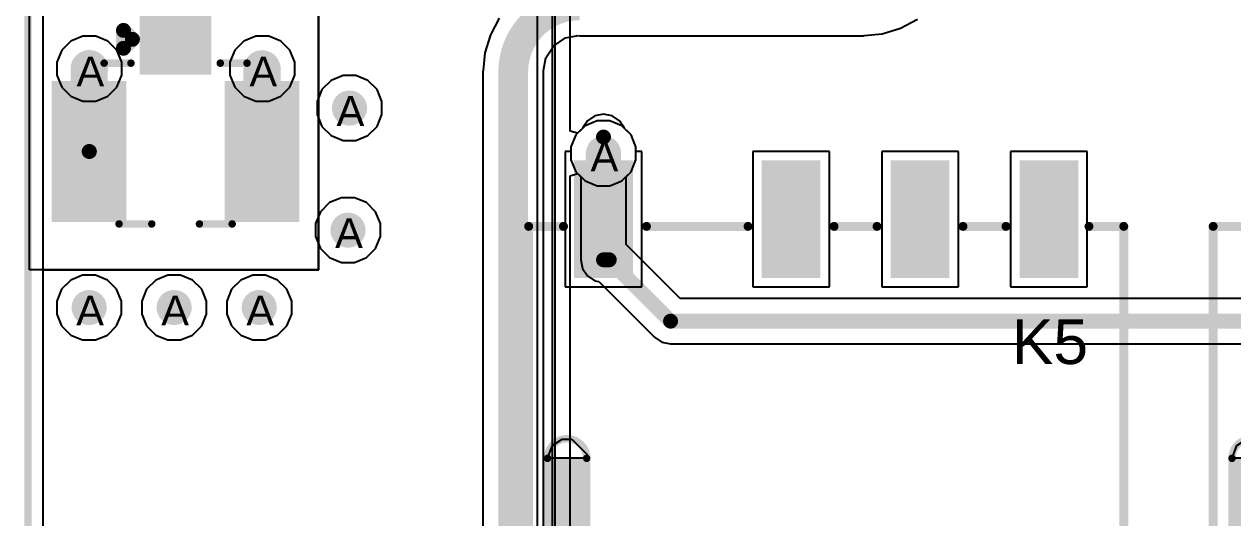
# Model space of a CAD drawing. Header units: inches. Extents: x 0 to 5271, y 0 to 5417.
# Drawn here: x -0.06 to 20.56, y 14.29 to 22.72 of the extents above; entities that cross this region are included whole.
import ezdxf

# ---------------------------------------------------------------- set-up
doc = ezdxf.new("R2010")
doc.units = ezdxf.units.IN
for name, color, linetype in [('Board_Outline', 216, 'Continuous'), ('Bottom Layer', 5, 'Continuous'), ('Drill Drawing', 1, 'Continuous'), ('L2_GND1', 16, 'Continuous'), ('L3_SIG1', 76, 'Continuous'), ('L4_PWR', 90, 'Continuous'), ('L5_GND2', 156, 'Continuous'), ('L6_SIG2', 130, 'Continuous'), ('L7_GND3', 216, 'Continuous'), ('Top Layer', 1, 'Continuous'), ('Top Overlay', 2, 'Continuous'), ('Top Paste', 8, 'Continuous'), ('Top Solder', 216, 'Continuous'), ('Via Holes', 16, 'Continuous')]:
    doc.layers.add(name, color=color, linetype=linetype)
doc.styles.add('Arial', font='', dxfattribs={"height": 0.2})
doc.styles.get('Arial').set_extended_font_data('Arial')

# ---------------------------------------------------------------- blocks, each defined once
blk = doc.blocks.new('U_FL_R_SMT_1_80___34')
at = {"layer": 'Top Layer'}
for points in [[(-2.01, 2.074), (-0.94, 2.074), (-0.94, -0.126), (-2.01, -0.126)], [(0.94, 2.074), (2.01, 2.074), (2.01, -0.126), (0.94, -0.126)], [(-0.51, -0.439), (0.51, -0.439), (0.51, -1.509), (-0.51, -1.509)]]:
    blk.add_hatch(color=1, dxfattribs=at).paths.add_polyline_path(points)
at = {"layer": 'Top Paste'}
for points in [[(-2.01, 2.074), (-0.94, 2.074), (-0.94, -0.126), (-2.01, -0.126)], [(0.94, 2.074), (2.01, 2.074), (2.01, -0.126), (0.94, -0.126)], [(-0.51, -0.439), (0.51, -0.439), (0.51, -1.509), (-0.51, -1.509)]]:
    blk.add_hatch(color=8, dxfattribs=at).paths.add_polyline_path(points)
at = {"layer": 'Top Solder'}
for points in [[(-2.112, 2.176), (-0.838, 2.176), (-0.838, -0.227), (-2.112, -0.227)], [(0.838, 2.176), (2.112, 2.176), (2.112, -0.227), (0.838, -0.227)], [(-0.612, -0.338), (0.612, -0.338), (0.612, -1.611), (-0.612, -1.611)]]:
    blk.add_hatch(color=216, dxfattribs=at).paths.add_polyline_path(points)
at = {"layer": 'Top Overlay'}
for points in [[(-0.406, 2.21, 0.127, 0.127, 0), (-0.965, 2.21, 0.127, 0.127, 0)], [(0.965, 2.21, 0.127, 0.127, 0), (0.406, 2.21, 0.127, 0.127, 0)], [(-0.762, -0.533, 0.127, 0.127, 0), (-1.219, -0.533, 0.127, 0.127, 0)], [(1.219, -0.533, 0.127, 0.127, 0), (0.762, -0.533, 0.127, 0.127, 0)], [(0.889, -0.787, 0.254, 0.254, 0), (0.737, -0.94, 0.254, 0.254, 0)], [(0.889, -1.092, 0.254, 0.254, 0), (0.737, -0.94, 0.254, 0.254, 0)], [(0.889, -0.787, 0.254, 0.254, 0), (0.889, -1.092, 0.254, 0.254, 0)]]:
    blk.add_lwpolyline(points, format="xyseb", dxfattribs=at)
for points in [[(-0.997, 2.21, 0.0635, 0.0635, 1), (-0.933, 2.21, 0.0635, 0.0635, 1)], [(-0.438, 2.21, 0.0635, 0.0635, 1), (-0.375, 2.21, 0.0635, 0.0635, 1)], [(0.375, 2.21, 0.0635, 0.0635, 1), (0.438, 2.21, 0.0635, 0.0635, 1)], [(0.933, 2.21, 0.0635, 0.0635, 1), (0.997, 2.21, 0.0635, 0.0635, 1)], [(-1.251, -0.533, 0.0635, 0.0635, 1), (-1.187, -0.533, 0.0635, 0.0635, 1)], [(-0.794, -0.533, 0.0635, 0.0635, 1), (-0.73, -0.533, 0.0635, 0.0635, 1)], [(0.73, -0.533, 0.0635, 0.0635, 1), (0.794, -0.533, 0.0635, 0.0635, 1)], [(1.187, -0.533, 0.0635, 0.0635, 1), (1.251, -0.533, 0.0635, 0.0635, 1)], [(0.673, -0.94, 0.127, 0.127, 1), (0.8, -0.94, 0.127, 0.127, 1)], [(0.673, -0.94, 0.127, 0.127, 1), (0.8, -0.94, 0.127, 0.127, 1)], [(0.826, -0.787, 0.127, 0.127, 1), (0.953, -0.787, 0.127, 0.127, 1)], [(0.826, -0.787, 0.127, 0.127, 1), (0.953, -0.787, 0.127, 0.127, 1)], [(0.826, -1.092, 0.127, 0.127, 1), (0.953, -1.092, 0.127, 0.127, 1)], [(0.826, -1.092, 0.127, 0.127, 1), (0.953, -1.092, 0.127, 0.127, 1)]]:
    blk.add_lwpolyline(points, format="xyseb", close=True, dxfattribs=at)
blk = doc.blocks.new('G6K_2F_Y_TR_DC5_516')
at = {"layer": 'Top Layer'}
for points in [[(-4.4, 4.2), (-2.6, 4.2), (-2.6, 3.4), (-4.4, 3.4)], [(2.6, 4.2), (4.4, 4.2), (4.4, 3.4), (2.6, 3.4)], [(-4.4, 1), (-2.6, 1), (-2.6, 0.2), (-4.4, 0.2)], [(4.4, 0.2), (2.6, 0.2), (2.6, 1), (4.4, 1)], [(-4.4, -1.2), (-2.6, -1.2), (-2.6, -2), (-4.4, -2)], [(4.4, -2), (2.6, -2), (2.6, -1.2), (4.4, -1.2)], [(-4.4, -3.4), (-2.6, -3.4), (-2.6, -4.2), (-4.4, -4.2)], [(4.4, -4.2), (2.6, -4.2), (2.6, -3.4), (4.4, -3.4)]]:
    blk.add_hatch(color=1, dxfattribs=at).paths.add_polyline_path(points)
at = {"layer": 'Top Overlay'}
blk.add_hatch(color=2, dxfattribs=at).paths.add_polyline_path([(-1.905, 4.085), (-0.58, 4.085), (-0.58, 4.753), (-1.905, 4.753)])
at = {"layer": 'Top Paste'}
for points in [[(-4.4, 4.2), (-2.6, 4.2), (-2.6, 3.4), (-4.4, 3.4)], [(2.6, 4.2), (4.4, 4.2), (4.4, 3.4), (2.6, 3.4)], [(-4.4, 1), (-2.6, 1), (-2.6, 0.2), (-4.4, 0.2)], [(4.4, 0.2), (2.6, 0.2), (2.6, 1), (4.4, 1)], [(-4.4, -1.2), (-2.6, -1.2), (-2.6, -2), (-4.4, -2)], [(4.4, -2), (2.6, -2), (2.6, -1.2), (4.4, -1.2)], [(-4.4, -3.4), (-2.6, -3.4), (-2.6, -4.2), (-4.4, -4.2)], [(4.4, -4.2), (2.6, -4.2), (2.6, -3.4), (4.4, -3.4)]]:
    blk.add_hatch(color=8, dxfattribs=at).paths.add_polyline_path(points)
at = {"layer": 'Top Solder'}
for points in [[(-4.502, 4.302), (-2.498, 4.302), (-2.498, 3.298), (-4.502, 3.298)], [(2.498, 4.302), (4.502, 4.302), (4.502, 3.298), (2.498, 3.298)], [(-4.502, 1.102), (-2.498, 1.102), (-2.498, 0.098), (-4.502, 0.098)], [(4.502, 0.098), (2.498, 0.098), (2.498, 1.102), (4.502, 1.102)], [(-4.502, -1.098), (-2.498, -1.098), (-2.498, -2.102), (-4.502, -2.102)], [(4.502, -2.102), (2.498, -2.102), (2.498, -1.098), (4.502, -1.098)], [(-4.502, -3.298), (-2.498, -3.298), (-2.498, -4.302), (-4.502, -4.302)], [(4.502, -4.302), (2.498, -4.302), (2.498, -3.298), (4.502, -3.298)]]:
    blk.add_hatch(color=216, dxfattribs=at).paths.add_polyline_path(points)
at = {"layer": 'Top Overlay'}
for p, q in [((-1.905, 4.754), (-2.125, 4.671)), ((-1.905, 4.086), (-1.905, 4.754)), ((-0.58, 4.086), (-0.58, 4.754)), ((-0.58, 4.754), (-0.361, 4.671)), ((-2.125, 4.671), (-2.23, 4.507)), ((-0.361, 4.671), (-0.255, 4.507)), ((-2.23, 4.507), (-2.23, 4.342)), ((-2.23, 4.342), (-1.973, 4.086)), ((-0.255, 4.342), (-0.512, 4.086)), ((-0.255, 4.507), (-0.255, 4.342)), ((-1.973, 4.086), (-1.905, 4.086)), ((-0.512, 4.086), (-0.58, 4.086))]:
    blk.add_line(p, q, dxfattribs=at)
for points in [[(-3.377, 5.076, 0.152, 0.152, 0), (3.377, 5.076, 0.152, 0.152, 0)], [(-3.377, 5.076, 0.152, 0.152, 0), (-3.377, 4.482, 0.152, 0.152, 0)], [(3.377, 5.076, 0.152, 0.152, 0), (3.377, 4.482, 0.152, 0.152, 0)], [(-1.905, 4.086, 0.127, 0.127, -1), (-1.905, 4.754, 0.127, 0.127, 0)], [(-1.905, 4.754, 0.127, 0.127, 0), (-0.58, 4.754, 0.127, 0.127, 0)], [(-0.58, 4.754, 0.127, 0.127, -1), (-0.58, 4.086, 0.127, 0.127, 0)], [(-4.821, 3.952, 0.4, 0.4, 0), (-4.821, 3.698, 0.4, 0.4, 0)], [(-4.821, 3.952, 0.4, 0.4, 0), (-4.694, 3.825, 0.4, 0.4, 0)], [(-1.905, 4.086, 0.127, 0.127, 0), (-0.58, 4.086, 0.127, 0.127, 0)], [(-4.694, 3.825, 0.4, 0.4, 0), (-4.821, 3.698, 0.4, 0.4, 0)], [(-3.377, 3.067, 0.152, 0.152, 0), (-3.377, 1.333, 0.152, 0.152, 0)], [(3.377, 3.067, 0.152, 0.152, 0), (3.377, 1.333, 0.152, 0.152, 0)], [(-3.377, -0.133, 0.152, 0.152, 0), (-3.377, -0.867, 0.152, 0.152, 0)], [(3.377, -0.133, 0.152, 0.152, 0), (3.377, -0.867, 0.152, 0.152, 0)], [(-3.377, -2.333, 0.152, 0.152, 0), (-3.377, -3.067, 0.152, 0.152, 0)], [(3.377, -2.333, 0.152, 0.152, 0), (3.377, -3.067, 0.152, 0.152, 0)], [(-3.377, -4.482, 0.152, 0.152, 0), (-3.377, -5.076, 0.152, 0.152, 0)], [(3.377, -4.482, 0.152, 0.152, 0), (3.377, -5.076, 0.152, 0.152, 0)], [(-3.377, -5.076, 0.152, 0.152, 0), (3.377, -5.076, 0.152, 0.152, 0)]]:
    blk.add_lwpolyline(points, format="xyseb", dxfattribs=at)
for points in [[(-3.415, 5.076, 0.0762, 0.0762, 1), (-3.339, 5.076, 0.0762, 0.0762, 1)], [(-3.415, 5.076, 0.0762, 0.0762, 1), (-3.339, 5.076, 0.0762, 0.0762, 1)], [(3.339, 5.076, 0.0762, 0.0762, 1), (3.415, 5.076, 0.0762, 0.0762, 1)], [(3.339, 5.076, 0.0762, 0.0762, 1), (3.415, 5.076, 0.0762, 0.0762, 1)], [(-1.937, 4.754, 0.0635, 0.0635, 1), (-1.873, 4.754, 0.0635, 0.0635, 1)], [(-1.937, 4.754, 0.0635, 0.0635, 1), (-1.873, 4.754, 0.0635, 0.0635, 1)], [(-0.612, 4.754, 0.0635, 0.0635, 1), (-0.549, 4.754, 0.0635, 0.0635, 1)], [(-0.612, 4.754, 0.0635, 0.0635, 1), (-0.549, 4.754, 0.0635, 0.0635, 1)], [(-3.415, 4.482, 0.0762, 0.0762, 1), (-3.339, 4.482, 0.0762, 0.0762, 1)], [(3.339, 4.482, 0.0762, 0.0762, 1), (3.415, 4.482, 0.0762, 0.0762, 1)], [(-4.921, 3.952, 0.2, 0.2, 1), (-4.721, 3.952, 0.2, 0.2, 1)], [(-4.921, 3.952, 0.2, 0.2, 1), (-4.721, 3.952, 0.2, 0.2, 1)], [(-1.937, 4.086, 0.0635, 0.0635, 1), (-1.873, 4.086, 0.0635, 0.0635, 1)], [(-1.937, 4.086, 0.0635, 0.0635, 1), (-1.873, 4.086, 0.0635, 0.0635, 1)], [(-0.612, 4.086, 0.0635, 0.0635, 1), (-0.549, 4.086, 0.0635, 0.0635, 1)], [(-0.612, 4.086, 0.0635, 0.0635, 1), (-0.549, 4.086, 0.0635, 0.0635, 1)], [(-4.794, 3.825, 0.2, 0.2, 1), (-4.594, 3.825, 0.2, 0.2, 1)], [(-4.794, 3.825, 0.2, 0.2, 1), (-4.594, 3.825, 0.2, 0.2, 1)], [(-4.921, 3.698, 0.2, 0.2, 1), (-4.721, 3.698, 0.2, 0.2, 1)], [(-4.921, 3.698, 0.2, 0.2, 1), (-4.721, 3.698, 0.2, 0.2, 1)], [(-3.415, 3.067, 0.0762, 0.0762, 1), (-3.339, 3.067, 0.0762, 0.0762, 1)], [(3.339, 3.067, 0.0762, 0.0762, 1), (3.415, 3.067, 0.0762, 0.0762, 1)], [(-3.415, 1.333, 0.0762, 0.0762, 1), (-3.339, 1.333, 0.0762, 0.0762, 1)], [(3.339, 1.333, 0.0762, 0.0762, 1), (3.415, 1.333, 0.0762, 0.0762, 1)], [(-3.415, -0.133, 0.0762, 0.0762, 1), (-3.339, -0.133, 0.0762, 0.0762, 1)], [(3.339, -0.133, 0.0762, 0.0762, 1), (3.415, -0.133, 0.0762, 0.0762, 1)], [(-3.415, -0.867, 0.0762, 0.0762, 1), (-3.339, -0.867, 0.0762, 0.0762, 1)], [(3.339, -0.867, 0.0762, 0.0762, 1), (3.415, -0.867, 0.0762, 0.0762, 1)], [(-3.415, -2.333, 0.0762, 0.0762, 1), (-3.339, -2.333, 0.0762, 0.0762, 1)], [(3.339, -2.333, 0.0762, 0.0762, 1), (3.415, -2.333, 0.0762, 0.0762, 1)], [(-3.415, -3.067, 0.0762, 0.0762, 1), (-3.339, -3.067, 0.0762, 0.0762, 1)], [(3.339, -3.067, 0.0762, 0.0762, 1), (3.415, -3.067, 0.0762, 0.0762, 1)], [(-3.415, -4.482, 0.0762, 0.0762, 1), (-3.339, -4.482, 0.0762, 0.0762, 1)], [(3.339, -4.482, 0.0762, 0.0762, 1), (3.415, -4.482, 0.0762, 0.0762, 1)], [(-3.415, -5.076, 0.0762, 0.0762, 1), (-3.339, -5.076, 0.0762, 0.0762, 1)], [(-3.415, -5.076, 0.0762, 0.0762, 1), (-3.339, -5.076, 0.0762, 0.0762, 1)], [(3.339, -5.076, 0.0762, 0.0762, 1), (3.415, -5.076, 0.0762, 0.0762, 1)], [(3.339, -5.076, 0.0762, 0.0762, 1), (3.415, -5.076, 0.0762, 0.0762, 1)]]:
    blk.add_lwpolyline(points, format="xyseb", close=True, dxfattribs=at)
blk = doc.blocks.new('G6K_2F_Y_TR_DC5_517')
at = {"layer": 'Top Layer'}
for points in [[(-4.4, 4.2), (-2.6, 4.2), (-2.6, 3.4), (-4.4, 3.4)], [(2.6, 4.2), (4.4, 4.2), (4.4, 3.4), (2.6, 3.4)], [(-4.4, 1), (-2.6, 1), (-2.6, 0.2), (-4.4, 0.2)], [(4.4, 0.2), (2.6, 0.2), (2.6, 1), (4.4, 1)], [(-4.4, -1.2), (-2.6, -1.2), (-2.6, -2), (-4.4, -2)], [(4.4, -2), (2.6, -2), (2.6, -1.2), (4.4, -1.2)], [(-4.4, -3.4), (-2.6, -3.4), (-2.6, -4.2), (-4.4, -4.2)], [(4.4, -4.2), (2.6, -4.2), (2.6, -3.4), (4.4, -3.4)]]:
    blk.add_hatch(color=1, dxfattribs=at).paths.add_polyline_path(points)
at = {"layer": 'Top Overlay'}
blk.add_hatch(color=2, dxfattribs=at).paths.add_polyline_path([(-1.905, 4.085), (-0.58, 4.085), (-0.58, 4.753), (-1.905, 4.753)])
at = {"layer": 'Top Paste'}
for points in [[(-4.4, 4.2), (-2.6, 4.2), (-2.6, 3.4), (-4.4, 3.4)], [(2.6, 4.2), (4.4, 4.2), (4.4, 3.4), (2.6, 3.4)], [(-4.4, 1), (-2.6, 1), (-2.6, 0.2), (-4.4, 0.2)], [(4.4, 0.2), (2.6, 0.2), (2.6, 1), (4.4, 1)], [(-4.4, -1.2), (-2.6, -1.2), (-2.6, -2), (-4.4, -2)], [(4.4, -2), (2.6, -2), (2.6, -1.2), (4.4, -1.2)], [(-4.4, -3.4), (-2.6, -3.4), (-2.6, -4.2), (-4.4, -4.2)], [(4.4, -4.2), (2.6, -4.2), (2.6, -3.4), (4.4, -3.4)]]:
    blk.add_hatch(color=8, dxfattribs=at).paths.add_polyline_path(points)
at = {"layer": 'Top Solder'}
for points in [[(-4.502, 4.302), (-2.498, 4.302), (-2.498, 3.298), (-4.502, 3.298)], [(2.498, 4.302), (4.502, 4.302), (4.502, 3.298), (2.498, 3.298)], [(-4.502, 1.102), (-2.498, 1.102), (-2.498, 0.098), (-4.502, 0.098)], [(4.502, 0.098), (2.498, 0.098), (2.498, 1.102), (4.502, 1.102)], [(-4.502, -1.098), (-2.498, -1.098), (-2.498, -2.102), (-4.502, -2.102)], [(4.502, -2.102), (2.498, -2.102), (2.498, -1.098), (4.502, -1.098)], [(-4.502, -3.298), (-2.498, -3.298), (-2.498, -4.302), (-4.502, -4.302)], [(4.502, -4.302), (2.498, -4.302), (2.498, -3.298), (4.502, -3.298)]]:
    blk.add_hatch(color=216, dxfattribs=at).paths.add_polyline_path(points)
at = {"layer": 'Top Overlay'}
for p, q in [((-1.905, 4.754), (-2.125, 4.671)), ((-1.905, 4.086), (-1.905, 4.754)), ((-0.58, 4.086), (-0.58, 4.754)), ((-0.58, 4.754), (-0.361, 4.671)), ((-2.125, 4.671), (-2.23, 4.507)), ((-0.361, 4.671), (-0.255, 4.507)), ((-2.23, 4.507), (-2.23, 4.342)), ((-2.23, 4.342), (-1.973, 4.086)), ((-0.255, 4.342), (-0.512, 4.086)), ((-0.255, 4.507), (-0.255, 4.342)), ((-1.973, 4.086), (-1.905, 4.086)), ((-0.512, 4.086), (-0.58, 4.086))]:
    blk.add_line(p, q, dxfattribs=at)
for points in [[(-3.377, 5.076, 0.152, 0.152, 0), (3.377, 5.076, 0.152, 0.152, 0)], [(-3.377, 5.076, 0.152, 0.152, 0), (-3.377, 4.482, 0.152, 0.152, 0)], [(3.377, 5.076, 0.152, 0.152, 0), (3.377, 4.482, 0.152, 0.152, 0)], [(-1.905, 4.086, 0.127, 0.127, -1), (-1.905, 4.754, 0.127, 0.127, 0)], [(-1.905, 4.754, 0.127, 0.127, 0), (-0.58, 4.754, 0.127, 0.127, 0)], [(-0.58, 4.754, 0.127, 0.127, -1), (-0.58, 4.086, 0.127, 0.127, 0)], [(-4.821, 3.952, 0.4, 0.4, 0), (-4.821, 3.698, 0.4, 0.4, 0)], [(-4.821, 3.952, 0.4, 0.4, 0), (-4.694, 3.825, 0.4, 0.4, 0)], [(-1.905, 4.086, 0.127, 0.127, 0), (-0.58, 4.086, 0.127, 0.127, 0)], [(-4.694, 3.825, 0.4, 0.4, 0), (-4.821, 3.698, 0.4, 0.4, 0)], [(-3.377, 3.067, 0.152, 0.152, 0), (-3.377, 1.333, 0.152, 0.152, 0)], [(3.377, 3.067, 0.152, 0.152, 0), (3.377, 1.333, 0.152, 0.152, 0)], [(-3.377, -0.133, 0.152, 0.152, 0), (-3.377, -0.867, 0.152, 0.152, 0)], [(3.377, -0.133, 0.152, 0.152, 0), (3.377, -0.867, 0.152, 0.152, 0)], [(-3.377, -2.333, 0.152, 0.152, 0), (-3.377, -3.067, 0.152, 0.152, 0)], [(3.377, -2.333, 0.152, 0.152, 0), (3.377, -3.067, 0.152, 0.152, 0)], [(-3.377, -4.482, 0.152, 0.152, 0), (-3.377, -5.076, 0.152, 0.152, 0)], [(3.377, -4.482, 0.152, 0.152, 0), (3.377, -5.076, 0.152, 0.152, 0)], [(-3.377, -5.076, 0.152, 0.152, 0), (3.377, -5.076, 0.152, 0.152, 0)]]:
    blk.add_lwpolyline(points, format="xyseb", dxfattribs=at)
for points in [[(-3.415, 5.076, 0.0762, 0.0762, 1), (-3.339, 5.076, 0.0762, 0.0762, 1)], [(-3.415, 5.076, 0.0762, 0.0762, 1), (-3.339, 5.076, 0.0762, 0.0762, 1)], [(3.339, 5.076, 0.0762, 0.0762, 1), (3.415, 5.076, 0.0762, 0.0762, 1)], [(3.339, 5.076, 0.0762, 0.0762, 1), (3.415, 5.076, 0.0762, 0.0762, 1)], [(-1.937, 4.754, 0.0635, 0.0635, 1), (-1.873, 4.754, 0.0635, 0.0635, 1)], [(-1.937, 4.754, 0.0635, 0.0635, 1), (-1.873, 4.754, 0.0635, 0.0635, 1)], [(-0.612, 4.754, 0.0635, 0.0635, 1), (-0.549, 4.754, 0.0635, 0.0635, 1)], [(-0.612, 4.754, 0.0635, 0.0635, 1), (-0.549, 4.754, 0.0635, 0.0635, 1)], [(-3.415, 4.482, 0.0762, 0.0762, 1), (-3.339, 4.482, 0.0762, 0.0762, 1)], [(3.339, 4.482, 0.0762, 0.0762, 1), (3.415, 4.482, 0.0762, 0.0762, 1)], [(-4.921, 3.952, 0.2, 0.2, 1), (-4.721, 3.952, 0.2, 0.2, 1)], [(-4.921, 3.952, 0.2, 0.2, 1), (-4.721, 3.952, 0.2, 0.2, 1)], [(-1.937, 4.086, 0.0635, 0.0635, 1), (-1.873, 4.086, 0.0635, 0.0635, 1)], [(-1.937, 4.086, 0.0635, 0.0635, 1), (-1.873, 4.086, 0.0635, 0.0635, 1)], [(-0.612, 4.086, 0.0635, 0.0635, 1), (-0.549, 4.086, 0.0635, 0.0635, 1)], [(-0.612, 4.086, 0.0635, 0.0635, 1), (-0.549, 4.086, 0.0635, 0.0635, 1)], [(-4.794, 3.825, 0.2, 0.2, 1), (-4.594, 3.825, 0.2, 0.2, 1)], [(-4.794, 3.825, 0.2, 0.2, 1), (-4.594, 3.825, 0.2, 0.2, 1)], [(-4.921, 3.698, 0.2, 0.2, 1), (-4.721, 3.698, 0.2, 0.2, 1)], [(-4.921, 3.698, 0.2, 0.2, 1), (-4.721, 3.698, 0.2, 0.2, 1)], [(-3.415, 3.067, 0.0762, 0.0762, 1), (-3.339, 3.067, 0.0762, 0.0762, 1)], [(3.339, 3.067, 0.0762, 0.0762, 1), (3.415, 3.067, 0.0762, 0.0762, 1)], [(-3.415, 1.333, 0.0762, 0.0762, 1), (-3.339, 1.333, 0.0762, 0.0762, 1)], [(3.339, 1.333, 0.0762, 0.0762, 1), (3.415, 1.333, 0.0762, 0.0762, 1)], [(-3.415, -0.133, 0.0762, 0.0762, 1), (-3.339, -0.133, 0.0762, 0.0762, 1)], [(3.339, -0.133, 0.0762, 0.0762, 1), (3.415, -0.133, 0.0762, 0.0762, 1)], [(-3.415, -0.867, 0.0762, 0.0762, 1), (-3.339, -0.867, 0.0762, 0.0762, 1)], [(3.339, -0.867, 0.0762, 0.0762, 1), (3.415, -0.867, 0.0762, 0.0762, 1)], [(-3.415, -2.333, 0.0762, 0.0762, 1), (-3.339, -2.333, 0.0762, 0.0762, 1)], [(3.339, -2.333, 0.0762, 0.0762, 1), (3.415, -2.333, 0.0762, 0.0762, 1)], [(-3.415, -3.067, 0.0762, 0.0762, 1), (-3.339, -3.067, 0.0762, 0.0762, 1)], [(3.339, -3.067, 0.0762, 0.0762, 1), (3.415, -3.067, 0.0762, 0.0762, 1)], [(-3.415, -4.482, 0.0762, 0.0762, 1), (-3.339, -4.482, 0.0762, 0.0762, 1)], [(3.339, -4.482, 0.0762, 0.0762, 1), (3.415, -4.482, 0.0762, 0.0762, 1)], [(-3.415, -5.076, 0.0762, 0.0762, 1), (-3.339, -5.076, 0.0762, 0.0762, 1)], [(-3.415, -5.076, 0.0762, 0.0762, 1), (-3.339, -5.076, 0.0762, 0.0762, 1)], [(3.339, -5.076, 0.0762, 0.0762, 1), (3.415, -5.076, 0.0762, 0.0762, 1)], [(3.339, -5.076, 0.0762, 0.0762, 1), (3.415, -5.076, 0.0762, 0.0762, 1)]]:
    blk.add_lwpolyline(points, format="xyseb", close=True, dxfattribs=at)

msp = doc.modelspace()

# ---------------------------------------------------------------- hatches: boundary and pattern name
at = {"layer": 'Bottom Layer'}
h = msp.add_hatch(color=5, dxfattribs=at)
edge = h.paths.add_edge_path()
edge.add_arc((1.049, 21.957), 0.3, 0, 360)
h = msp.add_hatch(color=5, dxfattribs=at)
edge = h.paths.add_edge_path()
edge.add_arc((3.999, 21.957), 0.3, 0, 360)
h = msp.add_hatch(color=5, dxfattribs=at)
edge = h.paths.add_edge_path()
edge.add_arc((5.486, 21.285), 0.3, 0, 360)
h = msp.add_hatch(color=5, dxfattribs=at)
edge = h.paths.add_edge_path()
edge.add_arc((9.819, 20.512), 0.3, 0, 360)
h = msp.add_hatch(color=5, dxfattribs=at)
edge = h.paths.add_edge_path()
edge.add_arc((5.461, 19.202), 0.3, 0, 360)
h = msp.add_hatch(color=5, dxfattribs=at)
edge = h.paths.add_edge_path()
edge.add_arc((1.045, 17.882), 0.3, 0, 360)
h = msp.add_hatch(color=5, dxfattribs=at)
edge = h.paths.add_edge_path()
edge.add_arc((2.495, 17.882), 0.3, 0, 360)
h = msp.add_hatch(color=5, dxfattribs=at)
edge = h.paths.add_edge_path()
edge.add_arc((3.946, 17.882), 0.3, 0, 360)
at = {"layer": 'L2_GND1'}
h = msp.add_hatch(color=16, dxfattribs=at)
edge = h.paths.add_edge_path()
edge.add_arc((1.049, 21.957), 0.3, 0, 360)
h = msp.add_hatch(color=16, dxfattribs=at)
edge = h.paths.add_edge_path()
edge.add_arc((3.999, 21.957), 0.3, 0, 360)
h = msp.add_hatch(color=16, dxfattribs=at)
edge = h.paths.add_edge_path()
edge.add_arc((5.486, 21.285), 0.3, 0, 360)
h = msp.add_hatch(color=16, dxfattribs=at)
edge = h.paths.add_edge_path()
edge.add_arc((9.819, 20.512), 0.3, 0, 360)
h = msp.add_hatch(color=16, dxfattribs=at)
edge = h.paths.add_edge_path()
edge.add_arc((5.461, 19.202), 0.3, 0, 360)
h = msp.add_hatch(color=16, dxfattribs=at)
edge = h.paths.add_edge_path()
edge.add_arc((1.045, 17.882), 0.3, 0, 360)
h = msp.add_hatch(color=16, dxfattribs=at)
edge = h.paths.add_edge_path()
edge.add_arc((2.495, 17.882), 0.3, 0, 360)
h = msp.add_hatch(color=16, dxfattribs=at)
edge = h.paths.add_edge_path()
edge.add_arc((3.946, 17.882), 0.3, 0, 360)
at = {"layer": 'L3_SIG1'}
h = msp.add_hatch(color=76, dxfattribs=at)
edge = h.paths.add_edge_path()
edge.add_arc((1.049, 21.957), 0.3, 0, 360)
h = msp.add_hatch(color=76, dxfattribs=at)
edge = h.paths.add_edge_path()
edge.add_arc((3.999, 21.957), 0.3, 0, 360)
h = msp.add_hatch(color=76, dxfattribs=at)
edge = h.paths.add_edge_path()
edge.add_arc((5.486, 21.285), 0.3, 0, 360)
h = msp.add_hatch(color=76, dxfattribs=at)
edge = h.paths.add_edge_path()
edge.add_arc((9.819, 20.512), 0.3, 0, 360)
h = msp.add_hatch(color=76, dxfattribs=at)
edge = h.paths.add_edge_path()
edge.add_arc((5.461, 19.202), 0.3, 0, 360)
h = msp.add_hatch(color=76, dxfattribs=at)
edge = h.paths.add_edge_path()
edge.add_arc((1.045, 17.882), 0.3, 0, 360)
h = msp.add_hatch(color=76, dxfattribs=at)
edge = h.paths.add_edge_path()
edge.add_arc((2.495, 17.882), 0.3, 0, 360)
h = msp.add_hatch(color=76, dxfattribs=at)
edge = h.paths.add_edge_path()
edge.add_arc((3.946, 17.882), 0.3, 0, 360)
at = {"layer": 'L4_PWR'}
h = msp.add_hatch(color=90, dxfattribs=at)
edge = h.paths.add_edge_path()
edge.add_arc((1.049, 21.957), 0.3, 0, 360)
h = msp.add_hatch(color=90, dxfattribs=at)
edge = h.paths.add_edge_path()
edge.add_arc((3.999, 21.957), 0.3, 0, 360)
h = msp.add_hatch(color=90, dxfattribs=at)
edge = h.paths.add_edge_path()
edge.add_arc((5.486, 21.285), 0.3, 0, 360)
h = msp.add_hatch(color=90, dxfattribs=at)
edge = h.paths.add_edge_path()
edge.add_arc((9.819, 20.512), 0.3, 0, 360)
h = msp.add_hatch(color=90, dxfattribs=at)
edge = h.paths.add_edge_path()
edge.add_arc((5.461, 19.202), 0.3, 0, 360)
h = msp.add_hatch(color=90, dxfattribs=at)
edge = h.paths.add_edge_path()
edge.add_arc((1.045, 17.882), 0.3, 0, 360)
h = msp.add_hatch(color=90, dxfattribs=at)
edge = h.paths.add_edge_path()
edge.add_arc((2.495, 17.882), 0.3, 0, 360)
h = msp.add_hatch(color=90, dxfattribs=at)
edge = h.paths.add_edge_path()
edge.add_arc((3.946, 17.882), 0.3, 0, 360)
at = {"layer": 'L5_GND2'}
h = msp.add_hatch(color=156, dxfattribs=at)
edge = h.paths.add_edge_path()
edge.add_arc((1.049, 21.957), 0.3, 0, 360)
h = msp.add_hatch(color=156, dxfattribs=at)
edge = h.paths.add_edge_path()
edge.add_arc((3.999, 21.957), 0.3, 0, 360)
h = msp.add_hatch(color=156, dxfattribs=at)
edge = h.paths.add_edge_path()
edge.add_arc((5.486, 21.285), 0.3, 0, 360)
h = msp.add_hatch(color=156, dxfattribs=at)
edge = h.paths.add_edge_path()
edge.add_arc((9.819, 20.512), 0.3, 0, 360)
h = msp.add_hatch(color=156, dxfattribs=at)
edge = h.paths.add_edge_path()
edge.add_arc((5.461, 19.202), 0.3, 0, 360)
h = msp.add_hatch(color=156, dxfattribs=at)
edge = h.paths.add_edge_path()
edge.add_arc((1.045, 17.882), 0.3, 0, 360)
h = msp.add_hatch(color=156, dxfattribs=at)
edge = h.paths.add_edge_path()
edge.add_arc((2.495, 17.882), 0.3, 0, 360)
h = msp.add_hatch(color=156, dxfattribs=at)
edge = h.paths.add_edge_path()
edge.add_arc((3.946, 17.882), 0.3, 0, 360)
at = {"layer": 'L6_SIG2'}
h = msp.add_hatch(color=130, dxfattribs=at)
edge = h.paths.add_edge_path()
edge.add_arc((1.049, 21.957), 0.3, 0, 360)
h = msp.add_hatch(color=130, dxfattribs=at)
edge = h.paths.add_edge_path()
edge.add_arc((3.999, 21.957), 0.3, 0, 360)
h = msp.add_hatch(color=130, dxfattribs=at)
edge = h.paths.add_edge_path()
edge.add_arc((5.486, 21.285), 0.3, 0, 360)
h = msp.add_hatch(color=130, dxfattribs=at)
edge = h.paths.add_edge_path()
edge.add_arc((9.819, 20.512), 0.3, 0, 360)
h = msp.add_hatch(color=130, dxfattribs=at)
edge = h.paths.add_edge_path()
edge.add_arc((5.461, 19.202), 0.3, 0, 360)
h = msp.add_hatch(color=130, dxfattribs=at)
edge = h.paths.add_edge_path()
edge.add_arc((1.045, 17.882), 0.3, 0, 360)
h = msp.add_hatch(color=130, dxfattribs=at)
edge = h.paths.add_edge_path()
edge.add_arc((2.495, 17.882), 0.3, 0, 360)
h = msp.add_hatch(color=130, dxfattribs=at)
edge = h.paths.add_edge_path()
edge.add_arc((3.946, 17.882), 0.3, 0, 360)
at = {"layer": 'L7_GND3'}
h = msp.add_hatch(color=216, dxfattribs=at)
edge = h.paths.add_edge_path()
edge.add_arc((1.049, 21.957), 0.3, 0, 360)
h = msp.add_hatch(color=216, dxfattribs=at)
edge = h.paths.add_edge_path()
edge.add_arc((3.999, 21.957), 0.3, 0, 360)
h = msp.add_hatch(color=216, dxfattribs=at)
edge = h.paths.add_edge_path()
edge.add_arc((5.486, 21.285), 0.3, 0, 360)
h = msp.add_hatch(color=216, dxfattribs=at)
edge = h.paths.add_edge_path()
edge.add_arc((9.819, 20.512), 0.3, 0, 360)
h = msp.add_hatch(color=216, dxfattribs=at)
edge = h.paths.add_edge_path()
edge.add_arc((5.461, 19.202), 0.3, 0, 360)
h = msp.add_hatch(color=216, dxfattribs=at)
edge = h.paths.add_edge_path()
edge.add_arc((1.045, 17.882), 0.3, 0, 360)
h = msp.add_hatch(color=216, dxfattribs=at)
edge = h.paths.add_edge_path()
edge.add_arc((2.495, 17.882), 0.3, 0, 360)
h = msp.add_hatch(color=216, dxfattribs=at)
edge = h.paths.add_edge_path()
edge.add_arc((3.946, 17.882), 0.3, 0, 360)
at = {"layer": 'Top Layer'}
h = msp.add_hatch(color=1, dxfattribs=at)
edge = h.paths.add_edge_path()
edge.add_arc((1.049, 21.957), 0.3, 0, 360)
h = msp.add_hatch(color=1, dxfattribs=at)
edge = h.paths.add_edge_path()
edge.add_arc((3.999, 21.957), 0.3, 0, 360)
h = msp.add_hatch(color=1, dxfattribs=at)
edge = h.paths.add_edge_path()
edge.add_arc((5.486, 21.285), 0.3, 0, 360)
h = msp.add_hatch(color=1, dxfattribs=at)
edge = h.paths.add_edge_path()
edge.add_arc((9.819, 20.512), 0.3, 0, 360)
msp.add_hatch(color=1, dxfattribs=at).paths.add_polyline_path([(10.119, 20.512), (9.518, 20.512), (9.518, 19.734), (10.119, 19.734)])
h = msp.add_hatch(color=1, dxfattribs=at)
edge = h.paths.add_edge_path()
edge.add_arc((5.461, 19.202), 0.3, 0, 360)
h = msp.add_hatch(color=1, dxfattribs=at)
edge = h.paths.add_edge_path()
edge.add_arc((1.045, 17.882), 0.3, 0, 360)
h = msp.add_hatch(color=1, dxfattribs=at)
edge = h.paths.add_edge_path()
edge.add_arc((2.495, 17.882), 0.3, 0, 360)
h = msp.add_hatch(color=1, dxfattribs=at)
edge = h.paths.add_edge_path()
edge.add_arc((3.946, 17.882), 0.3, 0, 360)
at = {"layer": 'Via Holes'}
h = msp.add_hatch(color=7, dxfattribs=at)
edge = h.paths.add_edge_path()
edge.add_arc((1.049, 21.957), 0.15, 0, 360)
h = msp.add_hatch(color=7, dxfattribs=at)
edge = h.paths.add_edge_path()
edge.add_arc((3.999, 21.957), 0.15, 0, 360)
h = msp.add_hatch(color=7, dxfattribs=at)
edge = h.paths.add_edge_path()
edge.add_arc((5.486, 21.285), 0.15, 0, 360)
h = msp.add_hatch(color=7, dxfattribs=at)
edge = h.paths.add_edge_path()
edge.add_arc((9.819, 20.512), 0.15, 0, 360)
h = msp.add_hatch(color=7, dxfattribs=at)
edge = h.paths.add_edge_path()
edge.add_arc((5.461, 19.202), 0.15, 0, 360)
h = msp.add_hatch(color=7, dxfattribs=at)
edge = h.paths.add_edge_path()
edge.add_arc((1.045, 17.882), 0.15, 0, 360)
h = msp.add_hatch(color=7, dxfattribs=at)
edge = h.paths.add_edge_path()
edge.add_arc((2.495, 17.882), 0.15, 0, 360)
h = msp.add_hatch(color=7, dxfattribs=at)
edge = h.paths.add_edge_path()
edge.add_arc((3.946, 17.882), 0.15, 0, 360)

# ---------------------------------------------------------------- linework, layer by layer
at = {"layer": 'Board_Outline'}
msp.add_lwpolyline([(0, 0, 0.127, 0.127, 0), (0, 110, 0.127, 0.127, 0)], format="xyseb", dxfattribs=at)
at = {"layer": 'Bottom Layer'}
for p, q in [((0.028, 18.522), (0.029, 24.135)), ((4.956, 18.527), (4.956, 24.135)), ((4.956, 24.084), (4.956, 18.527)), ((9.709, 21.066), (9.505, 20.981)), ((9.929, 21.066), (9.709, 21.066)), ((10.133, 20.981), (9.929, 21.066)), ((9.35, 20.826), (9.265, 20.622)), ((9.505, 20.981), (9.35, 20.826)), ((10.289, 20.826), (10.133, 20.981)), ((10.373, 20.622), (10.289, 20.826)), ((9.265, 20.622), (9.265, 20.402)), ((10.373, 20.402), (10.373, 20.622)), ((9.265, 20.402), (9.35, 20.198)), ((10.289, 20.198), (10.373, 20.402)), ((9.35, 20.198), (9.505, 20.042)), ((9.505, 20.042), (9.709, 19.958)), ((9.929, 19.958), (10.133, 20.042)), ((10.133, 20.042), (10.289, 20.198)), ((9.709, 19.958), (9.929, 19.958)), ((4.962, 18.522), (0.028, 18.522)), ((0.259, 0.259), (0.259, 18.522)), ((0.259, 18.522), (4.962, 18.522)), ((4.956, 18.527), (4.962, 18.522)), ((4.962, 18.522), (4.956, 18.527))]:
    msp.add_line(p, q, dxfattribs=at)
at = {"layer": 'L2_GND1'}
for p, q in [((8.992, 47.838), (8.992, 0.259)), ((9.251, 20.893), (9.251, 30.267)), ((0.259, 0.259), (0.259, 28.236)), ((0.939, 22.511), (0.735, 22.427)), ((1.159, 22.511), (0.939, 22.511)), ((1.363, 22.427), (1.159, 22.511)), ((3.889, 22.511), (3.685, 22.427)), ((4.109, 22.511), (3.889, 22.511)), ((4.313, 22.427), (4.109, 22.511)), ((0.58, 22.271), (0.495, 22.067)), ((0.735, 22.427), (0.58, 22.271)), ((1.519, 22.271), (1.363, 22.427)), ((1.603, 22.067), (1.519, 22.271)), ((3.53, 22.271), (3.445, 22.067)), ((3.685, 22.427), (3.53, 22.271)), ((4.469, 22.271), (4.313, 22.427)), ((4.553, 22.067), (4.469, 22.271)), ((0.495, 22.067), (0.495, 21.847)), ((1.603, 21.847), (1.603, 22.067)), ((3.445, 22.067), (3.445, 21.847)), ((4.553, 21.847), (4.553, 22.067)), ((0.495, 21.847), (0.58, 21.643)), ((1.519, 21.643), (1.603, 21.847)), ((3.445, 21.847), (3.53, 21.643)), ((4.469, 21.643), (4.553, 21.847)), ((5.173, 21.755), (5.017, 21.599)), ((5.376, 21.839), (5.173, 21.755)), ((5.597, 21.839), (5.376, 21.839)), ((5.8, 21.755), (5.597, 21.839)), ((5.956, 21.599), (5.8, 21.755)), ((0.58, 21.643), (0.735, 21.488)), ((0.735, 21.488), (0.939, 21.403)), ((1.159, 21.403), (1.363, 21.488)), ((1.363, 21.488), (1.519, 21.643)), ((3.53, 21.643), (3.685, 21.488)), ((3.685, 21.488), (3.889, 21.403)), ((4.109, 21.403), (4.313, 21.488)), ((4.313, 21.488), (4.469, 21.643)), ((5.017, 21.599), (4.932, 21.395)), ((6.04, 21.395), (5.956, 21.599)), ((0.939, 21.403), (1.159, 21.403)), ((3.889, 21.403), (4.109, 21.403)), ((4.932, 21.395), (4.932, 21.175)), ((6.04, 21.175), (6.04, 21.395)), ((4.932, 21.175), (5.017, 20.971)), ((5.956, 20.971), (6.04, 21.175)), ((9.709, 21.066), (9.505, 20.981)), ((9.929, 21.066), (9.709, 21.066)), ((10.133, 20.981), (9.929, 21.066)), ((5.017, 20.971), (5.173, 20.816)), ((5.8, 20.816), (5.956, 20.971)), ((9.378, 20.854), (9.251, 20.893)), ((9.505, 20.981), (9.378, 20.854)), ((10.289, 20.826), (10.133, 20.981)), ((10.373, 20.622), (10.289, 20.826)), ((5.173, 20.816), (5.376, 20.731)), ((5.376, 20.731), (5.597, 20.731)), ((5.597, 20.731), (5.8, 20.816)), ((10.373, 20.402), (10.373, 20.622)), ((10.289, 20.198), (10.373, 20.402)), ((9.251, 20.13), (9.378, 20.17)), ((9.251, 13.893), (9.251, 20.13)), ((9.378, 20.17), (9.505, 20.042)), ((9.505, 20.042), (9.709, 19.958)), ((9.929, 19.958), (10.133, 20.042)), ((10.133, 20.042), (10.289, 20.198)), ((9.709, 19.958), (9.929, 19.958)), ((5.147, 19.672), (4.991, 19.516)), ((5.351, 19.756), (5.147, 19.672)), ((5.571, 19.756), (5.351, 19.756)), ((5.775, 19.672), (5.571, 19.756)), ((5.931, 19.516), (5.775, 19.672)), ((4.991, 19.516), (4.907, 19.313)), ((6.015, 19.313), (5.931, 19.516)), ((4.907, 19.313), (4.907, 19.092)), ((6.015, 19.092), (6.015, 19.313)), ((4.907, 19.092), (4.991, 18.889)), ((5.931, 18.889), (6.015, 19.092)), ((4.991, 18.889), (5.147, 18.733)), ((5.775, 18.733), (5.931, 18.889)), ((5.147, 18.733), (5.351, 18.648)), ((5.351, 18.648), (5.571, 18.648)), ((5.571, 18.648), (5.775, 18.733)), ((0.731, 18.351), (0.575, 18.195)), ((0.934, 18.436), (0.731, 18.351)), ((1.155, 18.436), (0.934, 18.436)), ((1.358, 18.351), (1.155, 18.436)), ((1.514, 18.195), (1.358, 18.351)), ((2.181, 18.351), (2.026, 18.195)), ((2.385, 18.436), (2.181, 18.351)), ((2.605, 18.436), (2.385, 18.436)), ((2.809, 18.351), (2.605, 18.436)), ((2.965, 18.195), (2.809, 18.351)), ((3.632, 18.351), (3.476, 18.195)), ((3.836, 18.436), (3.632, 18.351)), ((4.056, 18.436), (3.836, 18.436)), ((4.26, 18.351), (4.056, 18.436)), ((4.415, 18.195), (4.26, 18.351)), ((0.575, 18.195), (0.491, 17.992)), ((1.599, 17.992), (1.514, 18.195)), ((2.026, 18.195), (1.941, 17.992)), ((3.049, 17.992), (2.965, 18.195)), ((3.476, 18.195), (3.392, 17.992)), ((4.5, 17.992), (4.415, 18.195)), ((0.491, 17.992), (0.491, 17.771)), ((1.599, 17.771), (1.599, 17.992)), ((1.941, 17.992), (1.941, 17.771)), ((3.049, 17.771), (3.049, 17.992)), ((3.392, 17.992), (3.392, 17.771)), ((4.5, 17.771), (4.5, 17.992)), ((0.491, 17.771), (0.575, 17.568)), ((1.514, 17.568), (1.599, 17.771)), ((1.941, 17.771), (2.026, 17.568)), ((2.965, 17.568), (3.049, 17.771)), ((3.392, 17.771), (3.476, 17.568)), ((4.415, 17.568), (4.5, 17.771)), ((0.575, 17.568), (0.731, 17.412)), ((1.358, 17.412), (1.514, 17.568)), ((2.026, 17.568), (2.181, 17.412)), ((2.809, 17.412), (2.965, 17.568)), ((3.476, 17.568), (3.632, 17.412)), ((4.26, 17.412), (4.415, 17.568)), ((0.731, 17.412), (0.934, 17.328)), ((0.934, 17.328), (1.155, 17.328)), ((1.155, 17.328), (1.358, 17.412)), ((2.181, 17.412), (2.385, 17.328)), ((2.385, 17.328), (2.605, 17.328)), ((2.605, 17.328), (2.809, 17.412)), ((3.632, 17.412), (3.836, 17.328)), ((3.836, 17.328), (4.056, 17.328)), ((4.056, 17.328), (4.26, 17.412))]:
    msp.add_line(p, q, dxfattribs=at)
at = {"layer": 'L3_SIG1'}
for p, q in [((0.259, 0.259), (0.259, 28.236)), ((9.709, 21.066), (9.505, 20.981)), ((9.929, 21.066), (9.709, 21.066)), ((10.133, 20.981), (9.929, 21.066)), ((9.35, 20.826), (9.265, 20.622)), ((9.505, 20.981), (9.35, 20.826)), ((10.289, 20.826), (10.133, 20.981)), ((10.373, 20.622), (10.289, 20.826)), ((9.265, 20.622), (9.265, 20.402)), ((10.373, 20.402), (10.373, 20.622)), ((9.265, 20.402), (9.35, 20.198)), ((10.289, 20.198), (10.373, 20.402)), ((9.35, 20.198), (9.505, 20.042)), ((9.505, 20.042), (9.709, 19.958)), ((9.929, 19.958), (10.133, 20.042)), ((10.133, 20.042), (10.289, 20.198)), ((9.709, 19.958), (9.929, 19.958))]:
    msp.add_line(p, q, dxfattribs=at)
at = {"layer": 'L4_PWR'}
for p, q in [((8.948, 4.47), (8.948, 38.024)), ((8.689, 35.754), (8.689, 4.47)), ((0.259, 0.259), (0.259, 28.236)), ((0.939, 22.511), (0.735, 22.427)), ((1.159, 22.511), (0.939, 22.511)), ((1.363, 22.427), (1.159, 22.511)), ((3.889, 22.511), (3.685, 22.427)), ((4.109, 22.511), (3.889, 22.511)), ((4.313, 22.427), (4.109, 22.511)), ((0.58, 22.271), (0.495, 22.067)), ((0.735, 22.427), (0.58, 22.271)), ((1.519, 22.271), (1.363, 22.427)), ((1.603, 22.067), (1.519, 22.271)), ((3.53, 22.271), (3.445, 22.067)), ((3.685, 22.427), (3.53, 22.271)), ((4.469, 22.271), (4.313, 22.427)), ((4.553, 22.067), (4.469, 22.271)), ((0.495, 22.067), (0.495, 21.847)), ((1.603, 21.847), (1.603, 22.067)), ((3.445, 22.067), (3.445, 21.847)), ((4.553, 21.847), (4.553, 22.067)), ((0.495, 21.847), (0.58, 21.643)), ((1.519, 21.643), (1.603, 21.847)), ((3.445, 21.847), (3.53, 21.643)), ((4.469, 21.643), (4.553, 21.847)), ((5.173, 21.755), (5.017, 21.599)), ((5.376, 21.839), (5.173, 21.755)), ((5.597, 21.839), (5.376, 21.839)), ((5.8, 21.755), (5.597, 21.839)), ((5.956, 21.599), (5.8, 21.755)), ((0.58, 21.643), (0.735, 21.488)), ((0.735, 21.488), (0.939, 21.403)), ((1.159, 21.403), (1.363, 21.488)), ((1.363, 21.488), (1.519, 21.643)), ((3.53, 21.643), (3.685, 21.488)), ((3.685, 21.488), (3.889, 21.403)), ((4.109, 21.403), (4.313, 21.488)), ((4.313, 21.488), (4.469, 21.643)), ((5.017, 21.599), (4.932, 21.395)), ((6.04, 21.395), (5.956, 21.599)), ((0.939, 21.403), (1.159, 21.403)), ((3.889, 21.403), (4.109, 21.403)), ((4.932, 21.395), (4.932, 21.175)), ((6.04, 21.175), (6.04, 21.395)), ((4.932, 21.175), (5.017, 20.971)), ((5.956, 20.971), (6.04, 21.175)), ((9.709, 21.066), (9.505, 20.981)), ((9.929, 21.066), (9.709, 21.066)), ((10.133, 20.981), (9.929, 21.066)), ((5.017, 20.971), (5.173, 20.816)), ((5.8, 20.816), (5.956, 20.971)), ((9.35, 20.826), (9.265, 20.622)), ((9.505, 20.981), (9.35, 20.826)), ((10.289, 20.826), (10.133, 20.981)), ((10.373, 20.622), (10.289, 20.826)), ((5.173, 20.816), (5.376, 20.731)), ((5.376, 20.731), (5.597, 20.731)), ((5.597, 20.731), (5.8, 20.816)), ((9.265, 20.622), (9.265, 20.402)), ((10.373, 20.402), (10.373, 20.622)), ((9.265, 20.402), (9.35, 20.198)), ((10.289, 20.198), (10.373, 20.402)), ((9.35, 20.198), (9.505, 20.042)), ((9.505, 20.042), (9.709, 19.958)), ((9.929, 19.958), (10.133, 20.042)), ((10.133, 20.042), (10.289, 20.198)), ((9.709, 19.958), (9.929, 19.958)), ((5.147, 19.672), (4.991, 19.516)), ((5.351, 19.756), (5.147, 19.672)), ((5.571, 19.756), (5.351, 19.756)), ((5.775, 19.672), (5.571, 19.756)), ((5.931, 19.516), (5.775, 19.672)), ((4.991, 19.516), (4.907, 19.313)), ((6.015, 19.313), (5.931, 19.516)), ((4.907, 19.313), (4.907, 19.092)), ((6.015, 19.092), (6.015, 19.313)), ((4.907, 19.092), (4.991, 18.889)), ((5.931, 18.889), (6.015, 19.092)), ((4.991, 18.889), (5.147, 18.733)), ((5.775, 18.733), (5.931, 18.889)), ((5.147, 18.733), (5.351, 18.648)), ((5.351, 18.648), (5.571, 18.648)), ((5.571, 18.648), (5.775, 18.733)), ((0.731, 18.351), (0.575, 18.195)), ((0.934, 18.436), (0.731, 18.351)), ((1.155, 18.436), (0.934, 18.436)), ((1.358, 18.351), (1.155, 18.436)), ((1.514, 18.195), (1.358, 18.351)), ((2.181, 18.351), (2.026, 18.195)), ((2.385, 18.436), (2.181, 18.351)), ((2.605, 18.436), (2.385, 18.436)), ((2.809, 18.351), (2.605, 18.436)), ((2.965, 18.195), (2.809, 18.351)), ((3.632, 18.351), (3.476, 18.195)), ((3.836, 18.436), (3.632, 18.351)), ((4.056, 18.436), (3.836, 18.436)), ((4.26, 18.351), (4.056, 18.436)), ((4.415, 18.195), (4.26, 18.351)), ((0.575, 18.195), (0.491, 17.992)), ((1.599, 17.992), (1.514, 18.195)), ((2.026, 18.195), (1.941, 17.992)), ((3.049, 17.992), (2.965, 18.195)), ((3.476, 18.195), (3.392, 17.992)), ((4.5, 17.992), (4.415, 18.195)), ((0.491, 17.992), (0.491, 17.771)), ((1.599, 17.771), (1.599, 17.992)), ((1.941, 17.992), (1.941, 17.771)), ((3.049, 17.771), (3.049, 17.992)), ((3.392, 17.992), (3.392, 17.771)), ((4.5, 17.771), (4.5, 17.992)), ((0.491, 17.771), (0.575, 17.568)), ((1.514, 17.568), (1.599, 17.771)), ((1.941, 17.771), (2.026, 17.568)), ((2.965, 17.568), (3.049, 17.771)), ((3.392, 17.771), (3.476, 17.568)), ((4.415, 17.568), (4.5, 17.771)), ((0.575, 17.568), (0.731, 17.412)), ((1.358, 17.412), (1.514, 17.568)), ((2.026, 17.568), (2.181, 17.412)), ((2.809, 17.412), (2.965, 17.568)), ((3.476, 17.568), (3.632, 17.412)), ((4.26, 17.412), (4.415, 17.568)), ((0.731, 17.412), (0.934, 17.328)), ((0.934, 17.328), (1.155, 17.328)), ((1.155, 17.328), (1.358, 17.412)), ((2.181, 17.412), (2.385, 17.328)), ((2.385, 17.328), (2.605, 17.328)), ((2.605, 17.328), (2.809, 17.412)), ((3.632, 17.412), (3.836, 17.328)), ((3.836, 17.328), (4.056, 17.328)), ((4.056, 17.328), (4.26, 17.412))]:
    msp.add_line(p, q, dxfattribs=at)
at = {"layer": 'L5_GND2'}
for p, q in [((0.259, 0.259), (0.259, 28.236)), ((9.709, 21.066), (9.505, 20.981)), ((9.929, 21.066), (9.709, 21.066)), ((10.133, 20.981), (9.929, 21.066)), ((9.35, 20.826), (9.265, 20.622)), ((9.505, 20.981), (9.35, 20.826)), ((10.289, 20.826), (10.133, 20.981)), ((10.373, 20.622), (10.289, 20.826)), ((9.265, 20.622), (9.265, 20.402)), ((10.373, 20.402), (10.373, 20.622)), ((9.265, 20.402), (9.35, 20.198)), ((10.289, 20.198), (10.373, 20.402)), ((9.35, 20.198), (9.505, 20.042)), ((9.505, 20.042), (9.709, 19.958)), ((9.929, 19.958), (10.133, 20.042)), ((10.133, 20.042), (10.289, 20.198)), ((9.709, 19.958), (9.929, 19.958))]:
    msp.add_line(p, q, dxfattribs=at)
at = {"layer": 'L6_SIG2'}
for p, q in [((0.259, 0.259), (0.259, 28.236)), ((8.042, 22.821), (7.89, 22.536)), ((14.887, 22.649), (15.174, 22.802)), ((7.89, 22.536), (7.796, 22.227)), ((8.972, 22.346), (9.174, 22.482)), ((9.174, 22.482), (9.39, 22.524)), ((9.39, 22.524), (9.413, 22.52)), ((9.413, 22.52), (14.249, 22.52)), ((14.249, 22.52), (14.269, 22.524)), ((14.269, 22.524), (14.574, 22.554)), ((14.574, 22.554), (14.887, 22.649)), ((8.837, 22.144), (8.972, 22.346)), ((7.796, 22.227), (7.766, 21.925)), ((8.794, 21.928), (8.837, 22.144)), ((7.766, 21.925), (7.762, 21.905)), ((7.762, 21.905), (7.762, 2.65)), ((8.798, 21.905), (8.794, 21.928)), ((8.798, 2.774), (8.798, 21.905)), ((9.544, 21.066), (9.46, 20.94)), ((9.671, 21.15), (9.544, 21.066)), ((9.819, 21.18), (9.671, 21.15)), ((9.968, 21.15), (9.819, 21.18)), ((10.094, 21.066), (9.968, 21.15)), ((10.178, 20.94), (10.094, 21.066)), ((9.35, 20.826), (9.265, 20.622)), ((9.459, 20.935), (9.35, 20.826)), ((9.46, 20.94), (9.459, 20.935)), ((10.179, 20.935), (10.178, 20.94)), ((10.289, 20.826), (10.179, 20.935)), ((10.373, 20.622), (10.289, 20.826)), ((9.265, 20.622), (9.265, 20.402)), ((10.373, 20.402), (10.373, 20.622)), ((9.265, 20.402), (9.35, 20.198)), ((10.289, 20.198), (10.373, 20.402)), ((9.35, 20.198), (9.431, 20.117)), ((9.431, 20.117), (9.431, 18.696)), ((10.208, 20.117), (10.289, 20.198)), ((10.208, 18.955), (10.208, 20.117)), ((11.125, 18.038), (10.208, 18.955)), ((9.431, 18.696), (9.46, 18.548)), ((9.46, 18.548), (9.544, 18.422)), ((9.544, 18.422), (9.671, 18.337)), ((9.671, 18.337), (9.741, 18.323)), ((9.741, 18.323), (10.689, 17.375)), ((21.756, 18.038), (11.125, 18.038)), ((10.689, 17.375), (10.815, 17.29)), ((10.815, 17.29), (10.964, 17.261)), ((10.964, 17.261), (71.461, 17.261))]:
    msp.add_line(p, q, dxfattribs=at)
for points in [[(8.28, 21.905, 0.508, 0.508, -0.414214), (9.413, 23.038, 0.508, 0.508, 0)], [(8.28, 2.65, 0.508, 0.508, 0), (8.28, 21.905, 0.508, 0.508, 0)], [(9.819, 18.696, 0.254, 0.254, 0), (9.819, 20.791, 0.254, 0.254, 0)], [(9.819, 18.696, 0.254, 0.254, 0), (9.917, 18.696, 0.254, 0.254, 0)], [(9.917, 18.696, 0.254, 0.254, 0), (10.964, 17.649, 0.254, 0.254, 0)], [(10.964, 17.649, 0.254, 0.254, 0), (73.359, 17.649, 0.254, 0.254, 0)]]:
    msp.add_lwpolyline(points, format="xyseb", dxfattribs=at)
for points in [[(8.153, 21.905, 0.254, 0.254, 1), (8.407, 21.905, 0.254, 0.254, 1)], [(8.153, 21.905, 0.254, 0.254, 1), (8.407, 21.905, 0.254, 0.254, 1)], [(9.756, 20.791, 0.127, 0.127, 1), (9.883, 20.791, 0.127, 0.127, 1)], [(9.756, 18.696, 0.127, 0.127, 1), (9.883, 18.696, 0.127, 0.127, 1)], [(9.756, 18.696, 0.127, 0.127, 1), (9.883, 18.696, 0.127, 0.127, 1)], [(9.854, 18.696, 0.127, 0.127, 1), (9.981, 18.696, 0.127, 0.127, 1)], [(9.854, 18.696, 0.127, 0.127, 1), (9.981, 18.696, 0.127, 0.127, 1)], [(10.9, 17.649, 0.127, 0.127, 1), (11.027, 17.649, 0.127, 0.127, 1)], [(10.9, 17.649, 0.127, 0.127, 1), (11.027, 17.649, 0.127, 0.127, 1)]]:
    msp.add_lwpolyline(points, format="xyseb", close=True, dxfattribs=at)
at = {"layer": 'L7_GND3'}
for p, q in [((0.259, 0.259), (0.259, 28.236)), ((9.709, 21.066), (9.505, 20.981)), ((9.929, 21.066), (9.709, 21.066)), ((10.133, 20.981), (9.929, 21.066)), ((9.35, 20.826), (9.265, 20.622)), ((9.505, 20.981), (9.35, 20.826)), ((10.289, 20.826), (10.133, 20.981)), ((10.373, 20.622), (10.289, 20.826)), ((9.265, 20.622), (9.265, 20.402)), ((10.373, 20.402), (10.373, 20.622)), ((9.265, 20.402), (9.35, 20.198)), ((10.289, 20.198), (10.373, 20.402)), ((9.35, 20.198), (9.505, 20.042)), ((9.505, 20.042), (9.709, 19.958)), ((9.929, 19.958), (10.133, 20.042)), ((10.133, 20.042), (10.289, 20.198)), ((9.709, 19.958), (9.929, 19.958))]:
    msp.add_line(p, q, dxfattribs=at)
at = {"layer": 'Top Layer'}
for p, q in [((0.028, 18.522), (0.029, 24.135)), ((4.956, 18.527), (4.956, 24.135)), ((4.956, 24.084), (4.956, 18.527)), ((9.709, 21.066), (9.505, 20.981)), ((9.929, 21.066), (9.709, 21.066)), ((10.133, 20.981), (9.929, 21.066)), ((9.35, 20.826), (9.265, 20.622)), ((9.505, 20.981), (9.35, 20.826)), ((10.289, 20.826), (10.133, 20.981)), ((10.373, 20.622), (10.289, 20.826)), ((9.265, 20.622), (9.265, 20.543)), ((10.373, 20.543), (10.373, 20.622)), ((9.265, 20.543), (9.165, 20.543)), ((9.165, 20.543), (9.165, 18.235)), ((10.473, 20.543), (10.373, 20.543)), ((10.473, 18.235), (10.473, 20.543)), ((13.673, 20.543), (12.365, 20.543)), ((12.365, 20.543), (12.365, 18.235)), ((13.673, 18.235), (13.673, 20.543)), ((15.873, 20.543), (14.565, 20.543)), ((14.565, 20.543), (14.565, 18.235)), ((15.873, 18.235), (15.873, 20.543)), ((18.073, 20.543), (16.765, 20.543)), ((16.765, 20.543), (16.765, 18.235)), ((18.073, 18.235), (18.073, 20.543)), ((4.962, 18.522), (0.028, 18.522)), ((0.259, 0.259), (0.259, 18.522)), ((0.259, 18.522), (4.962, 18.522)), ((4.956, 18.527), (4.962, 18.522)), ((4.962, 18.522), (4.956, 18.527)), ((9.165, 18.235), (10.473, 18.235)), ((12.365, 18.235), (13.673, 18.235)), ((14.565, 18.235), (15.873, 18.235)), ((16.765, 18.235), (18.073, 18.235))]:
    msp.add_line(p, q, dxfattribs=at)
for points in [[(1.045, 21.953, 0.635, 0.635, 0), (1.049, 21.957, 0.635, 0.635, 0)], [(1.045, 20.544, 0.635, 0.635, 0), (1.045, 21.953, 0.635, 0.635, 0)], [(3.995, 20.544, 0.635, 0.635, 0), (3.995, 21.953, 0.635, 0.635, 0)], [(1.045, 20.544, 0.254, 0.254, 0), (1.049, 20.544, 0.254, 0.254, 0)]]:
    msp.add_lwpolyline(points, format="xyseb", dxfattribs=at)
for points in [[(0.886, 21.953, 0.318, 0.318, 1), (1.203, 21.953, 0.318, 0.318, 1)], [(0.886, 21.953, 0.318, 0.318, 1), (1.203, 21.953, 0.318, 0.318, 1)], [(0.891, 21.957, 0.318, 0.318, 1), (1.208, 21.957, 0.318, 0.318, 1)], [(3.836, 21.953, 0.318, 0.318, 1), (4.153, 21.953, 0.318, 0.318, 1)], [(0.886, 20.544, 0.318, 0.318, 1), (1.203, 20.544, 0.318, 0.318, 1)], [(3.836, 20.544, 0.318, 0.318, 1), (4.153, 20.544, 0.318, 0.318, 1)], [(0.981, 20.544, 0.127, 0.127, 1), (1.108, 20.544, 0.127, 0.127, 1)], [(0.986, 20.544, 0.127, 0.127, 1), (1.113, 20.544, 0.127, 0.127, 1)]]:
    msp.add_lwpolyline(points, format="xyseb", close=True, dxfattribs=at)

# ---------------------------------------------------------------- block references
for name, p, rotation in [('U_FL_R_SMT_1_80___34', (2.52, 21.518), 180), ('G6K_2F_Y_TR_DC5_516', (13.619, 15.889), 90), ('G6K_2F_Y_TR_DC5_517', (25.296, 15.889), 90)]:
    msp.add_blockref(name, p, dxfattribs=dict(rotation=rotation))

# ---------------------------------------------------------------- texts
at = {"layer": 'Drill Drawing', "style": 'Arial'}
for p in [(0.829, 21.653), (3.779, 21.653), (5.266, 20.98), (9.599, 20.207), (5.241, 18.898), (0.824, 17.577), (2.275, 17.577), (3.726, 17.577)]:
    msp.add_text('A', height=0.508, dxfattribs=at).set_placement(p)
at = {"layer": 'Top Overlay', "style": 'Arial'}
msp.add_text('K5', height=0.762, dxfattribs=at).set_placement((16.784, 16.917))

doc.saveas('drawing.dxf')
